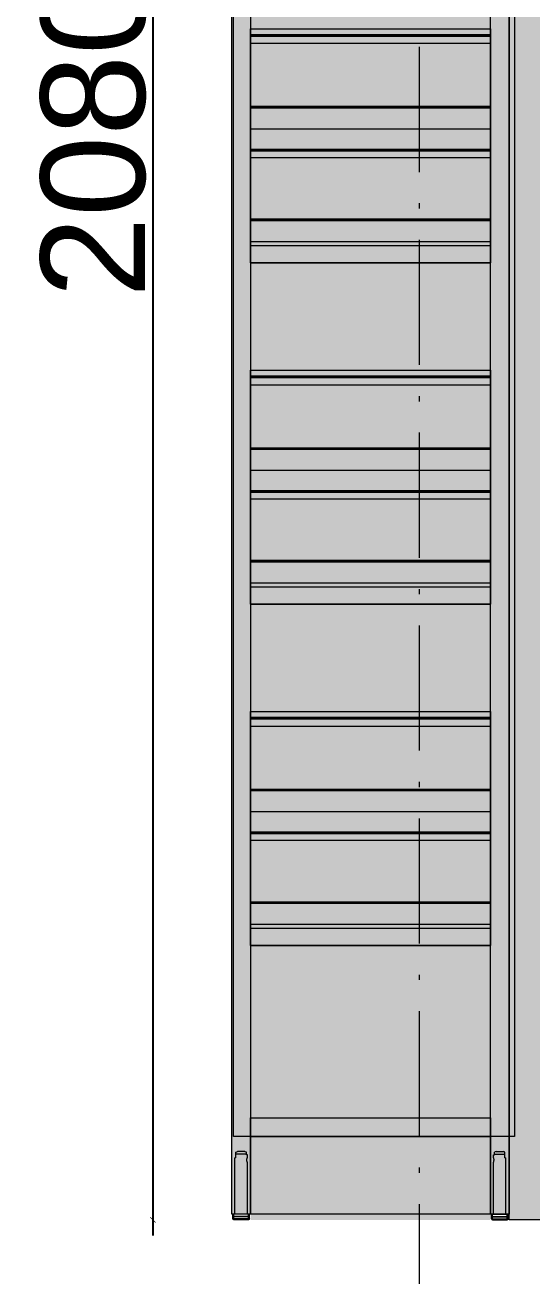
# Model space of a CAD drawing. Header units: millimetres. Extents: x 5622 to 8918, y 2044 to 6634.
# Drawn here: x 6495 to 6981, y 3605 to 4805 of the extents above; entities that cross this region are included whole.
import ezdxf

# ---------------------------------------------------------------- set-up
doc = ezdxf.new("R2010")
doc.units = ezdxf.units.MM
doc.linetypes.add('DASHDOT', pattern=[18.5, 12, -3, 0.5, -3])
doc.layers.add('.', color=8, linetype='Continuous')
doc.layers.add('DS_ST_quote 1_50', color=7, linetype='Continuous')
for name, color, linetype, lineweight in [('F_FERRAMENTA', 253, 'Continuous', 5), ('F_MULTI laminato CERA', 124, 'Continuous', 5), ('F_MULTI laminato OPACO', 1, 'Continuous', 5), ('F_MULTI laminato OPACO_retino', 1, 'Continuous', 5), ('F_Sezioni', 5, 'Continuous', 9), ('F_STRIP-LED', 2, 'Continuous', 5)]:
    doc.layers.add(name, color=color, linetype=linetype, lineweight=lineweight)
doc.styles.add('ARIAL', font='arial.ttf')
doc.dimstyles.new('ISO-100', dxfattribs={"dimtxt": 100, "dimasz": 5, "dimexe": 0.25, "dimexo": 6, "dimgap": 6, "dimtad": 1, "dimtxsty": 'ARIAL', "dimblk": 'ARCHTICK', "dimcen": 2.5, "dimdle": 15, "dimse1": 1, "dimse2": 1, "dimclrd": 256, "dimclre": 256, "dimclrt": 256, "dimadec": 0, "dimazin": 0, "dimtfac": 1, "dimtmove": 0, "dimatfit": 3, "dimldrblk": 'ARCHTICK', "dimfxl": 1, "dimlwd": -1, "dimlwe": -1, "dimarcsym": 0})

# ---------------------------------------------------------------- blocks, each defined once
blk = doc.blocks.new('PIEDINO_infilare_H.52_prospetto_laterale')
at = {"layer": 'F_FERRAMENTA'}
for p, q in [((-45491.3, 10922.2), (-45490.3, 10922.2)), ((-45491.3, 10919.7), (-45491.3, 10922.2)), ((-45490.3, 10922.2), (-45490.3, 10924.7)), ((-45490.3, 10922.7), (-45480.3, 10922.7)), ((-45488.8, 10925.2), (-45481.8, 10925.2)), ((-45480.3, 10919.2), (-45480.3, 10924.7)), ((-45491.3, 10919.7), (-45491.3, 10919.7)), ((-45491.3, 10919.7), (-45491.3, 10919.7)), ((-45491.3, 10919.7), (-45491.3, 10919.7)), ((-45491.3, 10919.7), (-45491.3, 10919.7)), ((-45491.3, 10919.7), (-45491.3, 10919.7)), ((-45491.3, 10919.7), (-45491.3, 10919.7)), ((-45491.3, 10919.7), (-45491.3, 10919.7)), ((-45491.3, 10919.7), (-45491.3, 10919.7)), ((-45491.3, 10919.7), (-45491.3, 10919.7)), ((-45491.3, 10919.7), (-45491.3, 10919.7)), ((-45491.3, 10919.7), (-45491.3, 10919.7)), ((-45491.3, 10919.7), (-45491.3, 10919.7)), ((-45491.3, 10919.7), (-45491.3, 10919.7)), ((-45491.3, 10919.7), (-45491.3, 10919.7)), ((-45491.3, 10919.7), (-45491.3, 10919.7)), ((-45491.3, 10919.7), (-45491.3, 10919.7)), ((-45491.3, 10919.7), (-45491.3, 10919.7)), ((-45491.3, 10919.7), (-45491.3, 10919.7)), ((-45491.3, 10919.7), (-45491.3, 10919.7)), ((-45491.3, 10919.7), (-45491.3, 10919.7)), ((-45491.3, 10919.7), (-45491.3, 10919.7)), ((-45491.3, 10919.7), (-45491.3, 10919.7)), ((-45491.3, 10919.7), (-45491.3, 10919.7)), ((-45491.3, 10919.7), (-45491.3, 10919.7)), ((-45491.3, 10919.7), (-45491.3, 10919.7)), ((-45491.3, 10919.7), (-45491.3, 10919.7)), ((-45491.3, 10919.7), (-45491.3, 10919.7)), ((-45491.3, 10919.7), (-45491.3, 10919.7)), ((-45491.3, 10919.7), (-45491.3, 10919.7)), ((-45491.3, 10919.7), (-45491.3, 10919.7)), ((-45491.3, 10919.7), (-45491.3, 10919.7)), ((-45491.3, 10919.7), (-45491.3, 10919.7)), ((-45491.3, 10919.7), (-45491.3, 10919.7)), ((-45491.3, 10919.7), (-45491.3, 10919.7)), ((-45491.3, 10919.7), (-45491.3, 10919.7)), ((-45491.3, 10919.7), (-45491.3, 10919.7)), ((-45491.3, 10919.7), (-45491.3, 10919.7)), ((-45491.3, 10919.7), (-45491.3, 10919.7)), ((-45491.3, 10919.7), (-45491.3, 10919.7)), ((-45491.3, 10919.7), (-45491.3, 10919.7)), ((-45491.3, 10919.7), (-45491.3, 10919.7)), ((-45491.3, 10919.7), (-45491.3, 10919.7)), ((-45491.3, 10919.7), (-45491.3, 10919.7)), ((-45491.3, 10919.7), (-45491.3, 10919.7)), ((-45491.3, 10914.7), (-45491.3, 10914.7)), ((-45491.3, 10914.7), (-45491.3, 10914.7)), ((-45491.3, 10914.7), (-45491.3, 10914.7)), ((-45491.3, 10914.7), (-45491.3, 10914.7)), ((-45491.3, 10914.7), (-45491.3, 10914.7)), ((-45491.3, 10914.7), (-45491.3, 10914.7)), ((-45491.3, 10914.7), (-45491.3, 10914.7)), ((-45491.3, 10914.7), (-45491.3, 10914.7)), ((-45491.3, 10914.7), (-45491.3, 10914.7)), ((-45491.3, 10914.7), (-45491.3, 10914.7)), ((-45491.3, 10914.7), (-45491.3, 10914.7)), ((-45491.3, 10914.7), (-45491.3, 10914.7)), ((-45491.3, 10914.7), (-45491.3, 10914.7)), ((-45491.3, 10914.7), (-45491.3, 10914.7)), ((-45491.3, 10914.7), (-45491.3, 10914.7)), ((-45491.3, 10914.7), (-45491.3, 10914.7)), ((-45491.3, 10914.7), (-45491.3, 10914.7)), ((-45491.3, 10914.7), (-45491.3, 10914.7)), ((-45491.3, 10914.7), (-45491.3, 10914.7)), ((-45491.3, 10914.7), (-45491.3, 10914.7)), ((-45491.3, 10914.7), (-45491.3, 10914.7)), ((-45491.3, 10865.2), (-45491.3, 10914.7)), ((-45491.2, 10919.6), (-45491.2, 10919.7)), ((-45491.2, 10919.6), (-45491.2, 10919.7)), ((-45491.2, 10919.7), (-45491.2, 10919.7)), ((-45491.2, 10919.7), (-45491.2, 10919.7)), ((-45491.2, 10919.7), (-45491.2, 10919.7)), ((-45491.2, 10919.7), (-45491.2, 10919.7)), ((-45491.2, 10919.7), (-45491.2, 10919.7)), ((-45491.2, 10919.7), (-45491.2, 10919.7)), ((-45491.2, 10919.7), (-45491.2, 10919.7)), ((-45491.2, 10919.7), (-45491.2, 10919.7)), ((-45491.2, 10919.7), (-45491.2, 10919.7)), ((-45491.2, 10919.7), (-45491.2, 10919.7)), ((-45491.2, 10919.7), (-45491.2, 10919.7)), ((-45491.2, 10919.7), (-45491.2, 10919.7)), ((-45491.2, 10919.7), (-45491.2, 10919.7)), ((-45491.2, 10919.7), (-45491.2, 10919.7)), ((-45491.2, 10919.7), (-45491.2, 10919.7)), ((-45491.2, 10919.7), (-45491.2, 10919.7)), ((-45491.2, 10919.7), (-45491.2, 10919.7)), ((-45491.2, 10919.7), (-45491.2, 10919.7)), ((-45491.2, 10919.7), (-45491.2, 10919.7)), ((-45491.2, 10919.7), (-45491.2, 10919.7)), ((-45491.2, 10919.7), (-45491.2, 10919.7)), ((-45491.2, 10919.7), (-45491.2, 10919.7)), ((-45491.2, 10919.7), (-45491.2, 10919.7)), ((-45491.2, 10919.7), (-45491.2, 10919.7)), ((-45491.2, 10919.7), (-45491.2, 10919.7)), ((-45491.2, 10919.7), (-45491.2, 10919.7)), ((-45491.2, 10919.7), (-45491.3, 10919.7)), ((-45491.2, 10919.7), (-45491.2, 10919.7)), ((-45491.2, 10919.7), (-45491.2, 10919.7)), ((-45491.2, 10919.7), (-45491.2, 10919.7)), ((-45491.2, 10919.7), (-45491.3, 10919.7)), ((-45491.3, 10919.7), (-45491.3, 10919.7)), ((-45491.2, 10919.5), (-45491.2, 10919.6)), ((-45491.2, 10919.6), (-45491.2, 10919.6)), ((-45491.2, 10919.5), (-45491.2, 10919.6)), ((-45491.2, 10919.6), (-45491.2, 10919.6)), ((-45491.2, 10919.6), (-45491.2, 10919.6)), ((-45491.2, 10919.6), (-45491.2, 10919.6)), ((-45491.2, 10919.6), (-45491.2, 10919.6)), ((-45491.2, 10919.6), (-45491.2, 10919.6)), ((-45491.2, 10919.6), (-45491.2, 10919.6)), ((-45491.2, 10919.6), (-45491.2, 10919.6)), ((-45491.2, 10919.6), (-45491.2, 10919.6)), ((-45491.2, 10919.6), (-45491.2, 10919.6)), ((-45491.2, 10919.6), (-45491.2, 10919.6)), ((-45491.2, 10919.6), (-45491.2, 10919.6)), ((-45491.2, 10919.6), (-45491.2, 10919.6)), ((-45491.2, 10919.6), (-45491.2, 10919.6)), ((-45491.2, 10919.6), (-45491.2, 10919.6)), ((-45491.2, 10919.6), (-45491.2, 10919.6)), ((-45491.2, 10919.6), (-45491.2, 10919.6)), ((-45491.2, 10919.6), (-45491.2, 10919.6)), ((-45491.2, 10919.6), (-45491.2, 10919.6)), ((-45491.2, 10919.6), (-45491.2, 10919.6)), ((-45491.2, 10919.6), (-45491.2, 10919.6)), ((-45491.2, 10919.6), (-45491.2, 10919.6)), ((-45491.2, 10919.6), (-45491.2, 10919.6)), ((-45491.2, 10919.6), (-45491.2, 10919.6)), ((-45491.2, 10919.6), (-45491.2, 10919.6)), ((-45491.2, 10919.6), (-45491.2, 10919.6)), ((-45491.2, 10919.6), (-45491.2, 10919.6)), ((-45491.2, 10919.6), (-45491.2, 10919.6)), ((-45491.2, 10919.6), (-45491.2, 10919.6)), ((-45491.2, 10919.6), (-45491.2, 10919.6)), ((-45491.2, 10919.6), (-45491.2, 10919.6)), ((-45491.2, 10919.6), (-45491.2, 10919.6)), ((-45491.2, 10919.6), (-45491.2, 10919.6)), ((-45491.2, 10919.6), (-45491.2, 10919.6)), ((-45491.2, 10919.6), (-45491.2, 10919.6)), ((-45491.2, 10919.6), (-45491.2, 10919.6)), ((-45491.2, 10919.6), (-45491.2, 10919.6)), ((-45491.2, 10919.6), (-45491.2, 10919.6)), ((-45491.2, 10919.6), (-45491.2, 10919.6)), ((-45491.2, 10919.6), (-45491.2, 10919.6)), ((-45491.2, 10919.6), (-45491.2, 10919.6)), ((-45491.2, 10919.4), (-45491.2, 10919.5)), ((-45491.2, 10919.4), (-45491.2, 10919.5)), ((-45491.2, 10919.5), (-45491.2, 10919.5)), ((-45491.2, 10919.5), (-45491.2, 10919.5)), ((-45491.2, 10919.5), (-45491.2, 10919.5)), ((-45491.2, 10919.5), (-45491.2, 10919.5)), ((-45491.2, 10919.5), (-45491.2, 10919.5)), ((-45491.2, 10919.5), (-45491.2, 10919.5)), ((-45491.2, 10919.5), (-45491.2, 10919.5)), ((-45491.2, 10919.5), (-45491.2, 10919.5)), ((-45491.2, 10919.5), (-45491.2, 10919.5)), ((-45491.2, 10919.5), (-45491.2, 10919.5)), ((-45491.2, 10919.5), (-45491.2, 10919.5)), ((-45491.2, 10919.5), (-45491.2, 10919.5)), ((-45491.2, 10919.5), (-45491.2, 10919.5)), ((-45491.2, 10919.5), (-45491.2, 10919.5)), ((-45491.2, 10919.5), (-45491.2, 10919.5)), ((-45491.2, 10919.5), (-45491.2, 10919.5)), ((-45491.2, 10919.5), (-45491.2, 10919.5)), ((-45491.2, 10919.5), (-45491.2, 10919.5)), ((-45491.2, 10919.5), (-45491.2, 10919.5)), ((-45491.2, 10919.5), (-45491.2, 10919.5)), ((-45491.2, 10919.5), (-45491.2, 10919.5)), ((-45491.2, 10919.5), (-45491.2, 10919.5)), ((-45491.2, 10919.5), (-45491.2, 10919.5)), ((-45491.2, 10919.5), (-45491.2, 10919.5)), ((-45491.2, 10919.5), (-45491.2, 10919.5)), ((-45491.2, 10919.5), (-45491.2, 10919.5)), ((-45491.2, 10919.5), (-45491.2, 10919.5)), ((-45491.2, 10919.5), (-45491.2, 10919.5)), ((-45491.2, 10919.5), (-45491.2, 10919.5)), ((-45491.1, 10919.4), (-45491.2, 10919.4)), ((-45491.1, 10919.4), (-45491.2, 10919.4)), ((-45491.2, 10914.9), (-45491.2, 10915)), ((-45491.2, 10915), (-45491.2, 10915)), ((-45491.2, 10915), (-45491.2, 10915)), ((-45491.2, 10915), (-45491.2, 10915)), ((-45491.2, 10915), (-45491.2, 10915)), ((-45491.2, 10915), (-45491.2, 10915)), ((-45491.2, 10915), (-45491.1, 10915)), ((-45491.2, 10914.8), (-45491.2, 10914.9)), ((-45491.2, 10914.9), (-45491.2, 10914.9)), ((-45491.2, 10914.9), (-45491.2, 10914.9)), ((-45491.2, 10914.9), (-45491.2, 10914.9)), ((-45491.2, 10914.9), (-45491.2, 10914.9)), ((-45491.2, 10914.9), (-45491.2, 10914.9)), ((-45491.2, 10914.9), (-45491.2, 10914.9)), ((-45491.2, 10914.9), (-45491.2, 10914.9)), ((-45491.2, 10914.9), (-45491.2, 10914.9)), ((-45491.2, 10914.9), (-45491.2, 10914.9)), ((-45491.2, 10914.9), (-45491.2, 10914.9)), ((-45491.2, 10914.9), (-45491.2, 10914.9)), ((-45491.2, 10914.9), (-45491.2, 10914.9)), ((-45491.2, 10914.9), (-45491.2, 10914.9)), ((-45491.2, 10914.9), (-45491.2, 10914.9)), ((-45491.2, 10914.9), (-45491.2, 10914.9)), ((-45491.2, 10914.9), (-45491.2, 10914.9)), ((-45491.2, 10914.9), (-45491.2, 10914.9)), ((-45491.2, 10914.7), (-45491.2, 10914.8)), ((-45491.2, 10914.8), (-45491.2, 10914.8)), ((-45491.2, 10914.8), (-45491.2, 10914.8)), ((-45491.2, 10914.8), (-45491.2, 10914.8)), ((-45491.2, 10914.8), (-45491.2, 10914.8)), ((-45491.2, 10914.8), (-45491.2, 10914.8)), ((-45491.2, 10914.8), (-45491.2, 10914.8)), ((-45491.2, 10914.8), (-45491.2, 10914.8)), ((-45491.2, 10914.8), (-45491.2, 10914.8)), ((-45491.2, 10914.8), (-45491.2, 10914.8)), ((-45491.2, 10914.8), (-45491.2, 10914.8)), ((-45491.2, 10914.8), (-45491.2, 10914.8)), ((-45491.2, 10914.8), (-45491.2, 10914.8)), ((-45491.2, 10914.8), (-45491.2, 10914.8)), ((-45491.2, 10914.8), (-45491.2, 10914.8)), ((-45491.2, 10914.8), (-45491.2, 10914.8)), ((-45491.2, 10914.8), (-45491.2, 10914.8)), ((-45491.2, 10914.8), (-45491.2, 10914.8)), ((-45491.2, 10914.8), (-45491.2, 10914.8)), ((-45491.2, 10914.8), (-45491.2, 10914.8)), ((-45491.2, 10914.8), (-45491.2, 10914.8)), ((-45491.2, 10914.8), (-45491.2, 10914.8)), ((-45491.2, 10914.8), (-45491.2, 10914.8)), ((-45491.2, 10914.8), (-45491.2, 10914.8)), ((-45491.2, 10914.8), (-45491.2, 10914.8)), ((-45491.2, 10914.8), (-45491.2, 10914.8)), ((-45491.2, 10914.8), (-45491.2, 10914.8)), ((-45491.3, 10914.7), (-45491.3, 10914.7)), ((-45491.2, 10914.7), (-45491.2, 10914.7)), ((-45491.2, 10914.7), (-45491.2, 10914.7)), ((-45491.3, 10914.7), (-45491.2, 10914.7)), ((-45491.1, 10919.3), (-45491.1, 10919.4)), ((-45491.1, 10919.3), (-45491.1, 10919.4)), ((-45491.1, 10919.4), (-45491.1, 10919.4)), ((-45491.1, 10919.4), (-45491.1, 10919.4)), ((-45491.1, 10919.4), (-45491.1, 10919.4)), ((-45491.1, 10919.4), (-45491.1, 10919.4)), ((-45491.1, 10919.4), (-45491.1, 10919.4)), ((-45491.1, 10919.4), (-45491.1, 10919.4)), ((-45491.1, 10919.4), (-45491.1, 10919.4)), ((-45491.1, 10919.4), (-45491.1, 10919.4)), ((-45491.1, 10919.4), (-45491.1, 10919.4)), ((-45491.1, 10919.4), (-45491.1, 10919.4)), ((-45491.1, 10919.4), (-45491.1, 10919.4)), ((-45491.1, 10919.4), (-45491.1, 10919.4)), ((-45491.1, 10919.4), (-45491.1, 10919.4)), ((-45491.1, 10919.4), (-45491.1, 10919.4)), ((-45491.1, 10919.4), (-45491.1, 10919.4)), ((-45491.1, 10919.4), (-45491.1, 10919.4)), ((-45491.1, 10919.4), (-45491.1, 10919.4)), ((-45491.1, 10919.4), (-45491.1, 10919.4)), ((-45491.1, 10919.4), (-45491.1, 10919.4)), ((-45491.1, 10919.4), (-45491.1, 10919.4)), ((-45491.1, 10919.4), (-45491.1, 10919.4)), ((-45491.1, 10919.4), (-45491.1, 10919.4)), ((-45491.1, 10919.4), (-45491.1, 10919.4)), ((-45491.1, 10919.2), (-45491.1, 10919.3)), ((-45491.1, 10919.2), (-45491.1, 10919.3)), ((-45491.1, 10919.3), (-45491.1, 10919.3)), ((-45491.1, 10919.3), (-45491.1, 10919.3)), ((-45491.1, 10919.3), (-45491.1, 10919.3)), ((-45491.1, 10919.3), (-45491.1, 10919.3)), ((-45491.1, 10919.3), (-45491.1, 10919.3)), ((-45491.1, 10919.3), (-45491.1, 10919.3)), ((-45491.1, 10919.3), (-45491.1, 10919.3)), ((-45491.1, 10919.3), (-45491.1, 10919.3)), ((-45491.1, 10919.3), (-45491.1, 10919.3)), ((-45491.1, 10919.3), (-45491.1, 10919.3)), ((-45491.1, 10919.3), (-45491.1, 10919.3)), ((-45491.1, 10919.3), (-45491.1, 10919.3)), ((-45491.1, 10919.3), (-45491.1, 10919.3)), ((-45491.1, 10919.3), (-45491.1, 10919.3)), ((-45491.1, 10919.3), (-45491.1, 10919.3)), ((-45491.1, 10919.3), (-45491.1, 10919.3)), ((-45491.1, 10919.3), (-45491.1, 10919.3)), ((-45491.1, 10919.3), (-45491.1, 10919.3)), ((-45491.1, 10919.3), (-45491.1, 10919.3)), ((-45491.1, 10919.3), (-45491.1, 10919.3)), ((-45491.1, 10919.3), (-45491.1, 10919.3)), ((-45491.1, 10919.3), (-45491.1, 10919.3)), ((-45491, 10919.2), (-45491.1, 10919.2)), ((-45491.1, 10919.2), (-45491.1, 10919.2)), ((-45491.1, 10919.2), (-45491.1, 10919.2)), ((-45491.1, 10919.2), (-45491.1, 10919.2)), ((-45491.1, 10919.2), (-45491.1, 10919.2)), ((-45491.1, 10919.2), (-45491.1, 10919.2)), ((-45491.1, 10919.2), (-45491.1, 10919.2)), ((-45491.1, 10919.2), (-45491.1, 10919.2)), ((-45491.1, 10919.2), (-45491.1, 10919.2)), ((-45491.1, 10919.2), (-45491.1, 10919.2)), ((-45491.1, 10919.2), (-45491.1, 10919.2)), ((-45491.1, 10919.2), (-45491.1, 10919.2)), ((-45491.1, 10919.2), (-45491.1, 10919.2)), ((-45491.1, 10919.2), (-45491.1, 10919.2)), ((-45491.1, 10919.2), (-45491.1, 10919.2)), ((-45491.1, 10919.2), (-45491.1, 10919.2)), ((-45491.1, 10919.2), (-45491.1, 10919.2)), ((-45491.1, 10919.2), (-45491.1, 10919.2)), ((-45491.1, 10915.2), (-45491.1, 10915.3)), ((-45491.1, 10915.3), (-45491.1, 10915.3)), ((-45491.1, 10915.3), (-45491.1, 10915.3)), ((-45491.1, 10915.1), (-45491.1, 10915.2)), ((-45491.1, 10915.2), (-45491.1, 10915.2)), ((-45491.1, 10915.2), (-45491.1, 10915.2)), ((-45491.1, 10915.2), (-45491.1, 10915.2)), ((-45491.1, 10915.2), (-45491.1, 10915.2)), ((-45491.1, 10915.2), (-45491.1, 10915.2)), ((-45491.1, 10915.2), (-45491.1, 10915.2)), ((-45491.1, 10915.2), (-45491.1, 10915.2)), ((-45491.1, 10915.2), (-45491.1, 10915.2)), ((-45491.1, 10915.2), (-45491.1, 10915.2)), ((-45491.1, 10915.2), (-45491.1, 10915.2)), ((-45491.1, 10915), (-45491.1, 10915.1)), ((-45491.1, 10915.1), (-45491.1, 10915.1)), ((-45491.1, 10915.1), (-45491.1, 10915.1)), ((-45491.1, 10915.1), (-45491.1, 10915.1)), ((-45491.1, 10915.1), (-45491.1, 10915.1)), ((-45491.1, 10915.1), (-45491.1, 10915.1)), ((-45491.1, 10915.1), (-45491.1, 10915.1)), ((-45491.1, 10915.1), (-45491.1, 10915.1)), ((-45491.1, 10915.1), (-45491.1, 10915.1)), ((-45491.1, 10915.1), (-45491.1, 10915.1)), ((-45491.1, 10915.1), (-45491.1, 10915.1)), ((-45491.1, 10915.1), (-45491.1, 10915.1)), ((-45491.1, 10915), (-45491.1, 10915)), ((-45491.1, 10915), (-45491.1, 10915)), ((-45491.1, 10915), (-45491.1, 10915)), ((-45491.1, 10915), (-45491.1, 10915)), ((-45491.1, 10915), (-45491.1, 10915)), ((-45491.1, 10915), (-45491.1, 10915)), ((-45491.1, 10915), (-45491.1, 10915)), ((-45491, 10919.1), (-45491, 10919.2)), ((-45491, 10919.1), (-45491, 10919.2)), ((-45491, 10919.2), (-45491.1, 10919.2)), ((-45491, 10919), (-45491, 10919.1)), ((-45491, 10919), (-45491, 10919.1)), ((-45491, 10919.1), (-45491, 10919.1)), ((-45491, 10919.1), (-45491, 10919.1)), ((-45491, 10919.1), (-45491, 10919.1)), ((-45491, 10919.1), (-45491, 10919.1)), ((-45491, 10919.1), (-45491, 10919.1)), ((-45491, 10919.1), (-45491, 10919.1)), ((-45491, 10919.1), (-45491, 10919.1)), ((-45491, 10919.1), (-45491, 10919.1)), ((-45491, 10919.1), (-45491, 10919.1)), ((-45491, 10919.1), (-45491, 10919.1)), ((-45491, 10919.1), (-45491, 10919.1)), ((-45491, 10919.1), (-45491, 10919.1)), ((-45491, 10919.1), (-45491, 10919.1)), ((-45491, 10919.1), (-45491, 10919.1)), ((-45491, 10919.1), (-45491, 10919.1)), ((-45491, 10919.1), (-45491, 10919.1)), ((-45491, 10919.1), (-45491, 10919.1)), ((-45491, 10919.1), (-45491, 10919.1)), ((-45491, 10919.1), (-45491, 10919.1)), ((-45491, 10918.9), (-45491, 10919)), ((-45491, 10918.9), (-45491, 10919)), ((-45491, 10919), (-45491, 10919)), ((-45491, 10919), (-45491, 10919)), ((-45491, 10919), (-45491, 10919)), ((-45491, 10919), (-45491, 10919)), ((-45491, 10919), (-45491, 10919)), ((-45491, 10919), (-45491, 10919)), ((-45491, 10919), (-45491, 10919)), ((-45491, 10919), (-45491, 10919)), ((-45491, 10919), (-45491, 10919)), ((-45491, 10919), (-45491, 10919)), ((-45491, 10919), (-45491, 10919)), ((-45491, 10919), (-45491, 10919)), ((-45491, 10919), (-45491, 10919)), ((-45491, 10919), (-45491, 10919)), ((-45491, 10919), (-45491, 10919)), ((-45491, 10919), (-45491, 10919)), ((-45491, 10919), (-45491, 10919)), ((-45490.9, 10918.8), (-45491, 10918.9)), ((-45490.9, 10918.8), (-45491, 10918.9)), ((-45491, 10918.9), (-45491, 10918.9)), ((-45491, 10918.9), (-45491, 10918.9)), ((-45491, 10918.9), (-45491, 10918.9)), ((-45491, 10918.9), (-45491, 10918.9)), ((-45491, 10918.9), (-45491, 10918.9)), ((-45491, 10918.9), (-45491, 10918.9)), ((-45491, 10918.9), (-45491, 10918.9)), ((-45491, 10918.9), (-45491, 10918.9)), ((-45491, 10918.9), (-45491, 10918.9)), ((-45491, 10918.9), (-45491, 10918.9)), ((-45491, 10918.9), (-45491, 10918.9)), ((-45491, 10918.9), (-45491, 10918.9)), ((-45491, 10918.9), (-45491, 10918.9)), ((-45491, 10918.9), (-45491, 10918.9)), ((-45491, 10918.9), (-45491, 10918.9)), ((-45491, 10918.9), (-45491, 10918.9)), ((-45491, 10918.9), (-45491, 10918.9)), ((-45491, 10915.5), (-45491, 10915.6)), ((-45491, 10915.6), (-45491, 10915.6)), ((-45491, 10915.6), (-45491, 10915.6)), ((-45491, 10915.6), (-45491, 10915.6)), ((-45491, 10915.6), (-45490.9, 10915.6)), ((-45491, 10915.4), (-45491, 10915.5)), ((-45491, 10915.5), (-45491, 10915.5)), ((-45491, 10915.5), (-45491, 10915.5)), ((-45491, 10915.5), (-45491, 10915.5)), ((-45491, 10915.5), (-45491, 10915.5)), ((-45491, 10915.5), (-45491, 10915.5)), ((-45491, 10915.5), (-45491, 10915.5)), ((-45491, 10915.5), (-45491, 10915.5)), ((-45491, 10915.5), (-45491, 10915.5)), ((-45491, 10915.3), (-45491, 10915.4)), ((-45491, 10915.4), (-45491, 10915.4)), ((-45491, 10915.4), (-45491, 10915.4)), ((-45491, 10915.4), (-45491, 10915.4)), ((-45491, 10915.4), (-45491, 10915.4)), ((-45491, 10915.4), (-45491, 10915.4)), ((-45491, 10915.4), (-45491, 10915.4)), ((-45491, 10915.4), (-45491, 10915.4)), ((-45491, 10915.4), (-45491, 10915.4)), ((-45491, 10915.4), (-45491, 10915.4)), ((-45491.1, 10915.3), (-45491, 10915.3)), ((-45491, 10915.3), (-45491, 10915.3)), ((-45491, 10915.3), (-45491, 10915.3)), ((-45491, 10915.3), (-45491, 10915.3)), ((-45491, 10915.3), (-45491, 10915.3)), ((-45491, 10915.3), (-45491, 10915.3)), ((-45491, 10915.3), (-45491, 10915.3)), ((-45491, 10915.3), (-45491, 10915.3)), ((-45490.9, 10918.7), (-45490.9, 10918.8)), ((-45490.9, 10918.7), (-45490.9, 10918.8)), ((-45490.9, 10918.8), (-45490.9, 10918.8)), ((-45490.9, 10918.8), (-45490.9, 10918.8)), ((-45490.9, 10918.8), (-45490.9, 10918.8)), ((-45490.9, 10918.8), (-45490.9, 10918.8)), ((-45490.9, 10918.8), (-45490.9, 10918.8)), ((-45490.9, 10918.8), (-45490.9, 10918.8)), ((-45490.9, 10918.8), (-45490.9, 10918.8)), ((-45490.9, 10918.8), (-45490.9, 10918.8)), ((-45490.9, 10918.8), (-45490.9, 10918.8)), ((-45490.9, 10918.8), (-45490.9, 10918.8)), ((-45490.9, 10918.8), (-45490.9, 10918.8)), ((-45490.9, 10918.8), (-45490.9, 10918.8)), ((-45490.9, 10918.8), (-45490.9, 10918.8)), ((-45490.9, 10918.8), (-45490.9, 10918.8)), ((-45490.9, 10918.8), (-45490.9, 10918.8)), ((-45490.9, 10918.6), (-45490.9, 10918.7)), ((-45490.9, 10918.6), (-45490.9, 10918.7)), ((-45490.9, 10918.7), (-45490.9, 10918.7)), ((-45490.9, 10918.7), (-45490.9, 10918.7)), ((-45490.9, 10918.7), (-45490.9, 10918.7)), ((-45490.9, 10918.7), (-45490.9, 10918.7)), ((-45490.9, 10918.7), (-45490.9, 10918.7)), ((-45490.9, 10918.7), (-45490.9, 10918.7)), ((-45490.9, 10918.7), (-45490.9, 10918.7)), ((-45490.9, 10918.7), (-45490.9, 10918.7)), ((-45490.9, 10918.7), (-45490.9, 10918.7)), ((-45490.9, 10918.7), (-45490.9, 10918.7)), ((-45490.9, 10918.7), (-45490.9, 10918.7)), ((-45490.9, 10918.7), (-45490.9, 10918.7)), ((-45490.9, 10918.7), (-45490.9, 10918.7)), ((-45490.9, 10918.7), (-45490.9, 10918.7)), ((-45490.9, 10918.5), (-45490.9, 10918.6)), ((-45490.9, 10918.5), (-45490.9, 10918.6)), ((-45490.9, 10918.6), (-45490.9, 10918.6)), ((-45490.9, 10918.6), (-45490.9, 10918.6)), ((-45490.9, 10918.6), (-45490.9, 10918.6)), ((-45490.9, 10918.6), (-45490.9, 10918.6)), ((-45490.9, 10918.6), (-45490.9, 10918.6)), ((-45490.9, 10918.6), (-45490.9, 10918.6)), ((-45490.9, 10918.6), (-45490.9, 10918.6)), ((-45490.9, 10918.6), (-45490.9, 10918.6)), ((-45490.9, 10918.6), (-45490.9, 10918.6)), ((-45490.9, 10918.6), (-45490.9, 10918.6)), ((-45490.9, 10918.6), (-45490.9, 10918.6)), ((-45490.9, 10918.6), (-45490.9, 10918.6)), ((-45490.9, 10918.6), (-45490.9, 10918.6)), ((-45490.9, 10918.6), (-45490.9, 10918.6)), ((-45490.8, 10918.4), (-45490.9, 10918.5)), ((-45490.8, 10918.4), (-45490.9, 10918.5)), ((-45490.9, 10918.5), (-45490.9, 10918.5)), ((-45490.9, 10918.5), (-45490.9, 10918.5)), ((-45490.9, 10918.5), (-45490.9, 10918.5)), ((-45490.9, 10918.5), (-45490.9, 10918.5)), ((-45490.9, 10918.5), (-45490.9, 10918.5)), ((-45490.9, 10918.5), (-45490.9, 10918.5)), ((-45490.9, 10918.5), (-45490.9, 10918.5)), ((-45490.9, 10918.5), (-45490.9, 10918.5)), ((-45490.9, 10918.5), (-45490.9, 10918.5)), ((-45490.9, 10918.5), (-45490.9, 10918.5)), ((-45490.9, 10918.5), (-45490.9, 10918.5)), ((-45490.9, 10918.5), (-45490.9, 10918.5)), ((-45490.9, 10918.5), (-45490.9, 10918.5)), ((-45490.9, 10915.9), (-45490.9, 10916)), ((-45490.9, 10916), (-45490.9, 10916)), ((-45490.9, 10916), (-45490.9, 10916)), ((-45490.9, 10916), (-45490.8, 10916)), ((-45490.9, 10915.8), (-45490.9, 10915.9)), ((-45490.9, 10915.9), (-45490.9, 10915.9)), ((-45490.9, 10915.9), (-45490.9, 10915.9)), ((-45490.9, 10915.9), (-45490.9, 10915.9)), ((-45490.9, 10915.9), (-45490.9, 10915.9)), ((-45490.9, 10915.9), (-45490.9, 10915.9)), ((-45490.9, 10915.9), (-45490.9, 10915.9)), ((-45490.9, 10915.9), (-45490.9, 10915.9)), ((-45490.9, 10915.7), (-45490.9, 10915.8)), ((-45490.9, 10915.8), (-45490.9, 10915.8)), ((-45490.9, 10915.8), (-45490.9, 10915.8)), ((-45490.9, 10915.8), (-45490.9, 10915.8)), ((-45490.9, 10915.8), (-45490.9, 10915.8)), ((-45490.9, 10915.8), (-45490.9, 10915.8)), ((-45490.9, 10915.8), (-45490.9, 10915.8)), ((-45490.9, 10915.8), (-45490.9, 10915.8)), ((-45490.9, 10915.6), (-45490.9, 10915.7)), ((-45490.9, 10915.7), (-45490.9, 10915.7)), ((-45490.9, 10915.7), (-45490.9, 10915.7)), ((-45490.9, 10915.7), (-45490.9, 10915.7)), ((-45490.9, 10915.7), (-45490.9, 10915.7)), ((-45490.9, 10915.7), (-45490.9, 10915.7)), ((-45490.9, 10915.7), (-45490.9, 10915.7)), ((-45490.9, 10915.7), (-45490.9, 10915.7)), ((-45490.9, 10915.6), (-45490.9, 10915.6)), ((-45490.9, 10915.6), (-45490.9, 10915.6)), ((-45490.9, 10915.6), (-45490.9, 10915.6)), ((-45490.9, 10915.6), (-45490.9, 10915.6)), ((-45490.8, 10918.3), (-45490.8, 10918.4)), ((-45490.8, 10918.3), (-45490.8, 10918.4)), ((-45490.8, 10918.4), (-45490.8, 10918.4)), ((-45490.8, 10918.4), (-45490.8, 10918.4)), ((-45490.8, 10918.4), (-45490.8, 10918.4)), ((-45490.8, 10918.4), (-45490.8, 10918.4)), ((-45490.8, 10918.4), (-45490.8, 10918.4)), ((-45490.8, 10918.4), (-45490.8, 10918.4)), ((-45490.8, 10918.4), (-45490.8, 10918.4)), ((-45490.8, 10918.4), (-45490.8, 10918.4)), ((-45490.8, 10918.4), (-45490.8, 10918.4)), ((-45490.8, 10918.4), (-45490.8, 10918.4)), ((-45490.8, 10918.4), (-45490.8, 10918.4)), ((-45490.8, 10918.4), (-45490.8, 10918.4)), ((-45490.8, 10918.2), (-45490.8, 10918.3)), ((-45490.8, 10918.2), (-45490.8, 10918.3)), ((-45490.8, 10918.3), (-45490.8, 10918.3)), ((-45490.8, 10918.3), (-45490.8, 10918.3)), ((-45490.8, 10918.3), (-45490.8, 10918.3)), ((-45490.8, 10918.3), (-45490.8, 10918.3)), ((-45490.8, 10918.3), (-45490.8, 10918.3)), ((-45490.8, 10918.3), (-45490.8, 10918.3)), ((-45490.8, 10918.3), (-45490.8, 10918.3)), ((-45490.8, 10918.3), (-45490.8, 10918.3)), ((-45490.8, 10918.3), (-45490.8, 10918.3)), ((-45490.8, 10918.3), (-45490.8, 10918.3)), ((-45490.8, 10918.3), (-45490.8, 10918.3)), ((-45490.8, 10918.3), (-45490.8, 10918.3)), ((-45490.8, 10918.3), (-45490.8, 10918.3)), ((-45490.8, 10918.1), (-45490.8, 10918.2)), ((-45490.8, 10918.1), (-45490.8, 10918.2)), ((-45490.8, 10918.2), (-45490.8, 10918.2)), ((-45490.8, 10918.2), (-45490.8, 10918.2)), ((-45490.8, 10918.2), (-45490.8, 10918.2)), ((-45490.8, 10918.2), (-45490.8, 10918.2)), ((-45490.8, 10918.2), (-45490.8, 10918.2)), ((-45490.8, 10918.2), (-45490.8, 10918.2)), ((-45490.8, 10918.2), (-45490.8, 10918.2)), ((-45490.8, 10918.2), (-45490.8, 10918.2)), ((-45490.8, 10918.2), (-45490.8, 10918.2)), ((-45490.8, 10918.2), (-45490.8, 10918.2)), ((-45490.8, 10918.2), (-45490.8, 10918.2)), ((-45490.8, 10918.2), (-45490.8, 10918.2)), ((-45490.8, 10918), (-45490.8, 10918.1)), ((-45490.8, 10918), (-45490.8, 10918.1)), ((-45490.8, 10918.1), (-45490.8, 10918.1)), ((-45490.8, 10918.1), (-45490.8, 10918.1)), ((-45490.8, 10918.1), (-45490.8, 10918.1)), ((-45490.8, 10918.1), (-45490.8, 10918.1)), ((-45490.8, 10918.1), (-45490.8, 10918.1)), ((-45490.8, 10918.1), (-45490.8, 10918.1)), ((-45490.8, 10918.1), (-45490.8, 10918.1)), ((-45490.8, 10918.1), (-45490.8, 10918.1)), ((-45490.8, 10918.1), (-45490.8, 10918.1)), ((-45490.8, 10918.1), (-45490.8, 10918.1)), ((-45490.8, 10918.1), (-45490.8, 10918.1)), ((-45490.8, 10917.9), (-45490.8, 10918)), ((-45490.8, 10917.9), (-45490.8, 10918)), ((-45490.8, 10918), (-45490.8, 10918)), ((-45490.8, 10918), (-45490.8, 10918)), ((-45490.8, 10918), (-45490.8, 10918)), ((-45490.8, 10918), (-45490.8, 10918)), ((-45490.8, 10918), (-45490.8, 10918)), ((-45490.8, 10918), (-45490.8, 10918)), ((-45490.8, 10918), (-45490.8, 10918)), ((-45490.8, 10918), (-45490.8, 10918)), ((-45490.8, 10918), (-45490.8, 10918)), ((-45490.8, 10918), (-45490.8, 10918)), ((-45490.8, 10918), (-45490.8, 10918)), ((-45490.8, 10918), (-45490.8, 10918)), ((-45490.7, 10917.9), (-45490.8, 10917.9)), ((-45490.7, 10917.9), (-45490.8, 10917.9)), ((-45490.8, 10917.9), (-45490.8, 10917.9)), ((-45490.8, 10917.9), (-45490.8, 10917.9)), ((-45490.8, 10917.9), (-45490.8, 10917.9)), ((-45490.8, 10917.9), (-45490.8, 10917.9)), ((-45490.8, 10917.9), (-45490.8, 10917.9)), ((-45490.8, 10917.9), (-45490.8, 10917.9)), ((-45490.8, 10917.9), (-45490.8, 10917.9)), ((-45490.8, 10917.9), (-45490.8, 10917.9)), ((-45490.8, 10917.9), (-45490.8, 10917.9)), ((-45490.8, 10917.9), (-45490.8, 10917.9)), ((-45490.8, 10916.5), (-45490.8, 10916.6)), ((-45490.8, 10916.6), (-45490.8, 10916.6)), ((-45490.8, 10916.6), (-45490.7, 10916.6)), ((-45490.8, 10916.4), (-45490.8, 10916.5)), ((-45490.8, 10916.5), (-45490.8, 10916.5)), ((-45490.8, 10916.5), (-45490.8, 10916.5)), ((-45490.8, 10916.5), (-45490.8, 10916.5)), ((-45490.8, 10916.5), (-45490.8, 10916.5)), ((-45490.8, 10916.5), (-45490.8, 10916.5)), ((-45490.8, 10916.5), (-45490.8, 10916.5)), ((-45490.8, 10916.3), (-45490.8, 10916.4)), ((-45490.8, 10916.4), (-45490.8, 10916.4)), ((-45490.8, 10916.4), (-45490.8, 10916.4)), ((-45490.8, 10916.4), (-45490.8, 10916.4)), ((-45490.8, 10916.4), (-45490.8, 10916.4)), ((-45490.8, 10916.4), (-45490.8, 10916.4)), ((-45490.8, 10916.2), (-45490.8, 10916.3)), ((-45490.8, 10916.3), (-45490.8, 10916.3)), ((-45490.8, 10916.3), (-45490.8, 10916.3)), ((-45490.8, 10916.3), (-45490.8, 10916.3)), ((-45490.8, 10916.3), (-45490.8, 10916.3)), ((-45490.8, 10916.3), (-45490.8, 10916.3)), ((-45490.8, 10916.3), (-45490.8, 10916.3)), ((-45490.8, 10916.1), (-45490.8, 10916.2)), ((-45490.8, 10916.2), (-45490.8, 10916.2)), ((-45490.8, 10916.2), (-45490.8, 10916.2)), ((-45490.8, 10916.2), (-45490.8, 10916.2)), ((-45490.8, 10916.2), (-45490.8, 10916.2)), ((-45490.8, 10916.2), (-45490.8, 10916.2)), ((-45490.8, 10916.2), (-45490.8, 10916.2)), ((-45490.8, 10916), (-45490.8, 10916.1)), ((-45490.8, 10916.1), (-45490.8, 10916.1)), ((-45490.8, 10916.1), (-45490.8, 10916.1)), ((-45490.8, 10916.1), (-45490.8, 10916.1)), ((-45490.8, 10916.1), (-45490.8, 10916.1)), ((-45490.8, 10916.1), (-45490.8, 10916.1)), ((-45490.8, 10916.1), (-45490.8, 10916.1)), ((-45490.8, 10916.1), (-45490.8, 10916.1)), ((-45490.8, 10916), (-45490.8, 10916)), ((-45490.8, 10916), (-45490.8, 10916)), ((-45490.8, 10916), (-45490.8, 10916)), ((-45490.7, 10917.8), (-45490.7, 10917.9)), ((-45490.7, 10917.8), (-45490.7, 10917.9)), ((-45490.7, 10917.7), (-45490.7, 10917.8)), ((-45490.7, 10917.7), (-45490.7, 10917.8)), ((-45490.7, 10917.8), (-45490.7, 10917.8)), ((-45490.7, 10917.8), (-45490.7, 10917.8)), ((-45490.7, 10917.8), (-45490.7, 10917.8)), ((-45490.7, 10917.8), (-45490.7, 10917.8)), ((-45490.7, 10917.8), (-45490.7, 10917.8)), ((-45490.7, 10917.8), (-45490.7, 10917.8)), ((-45490.7, 10917.8), (-45490.7, 10917.8)), ((-45490.7, 10917.8), (-45490.7, 10917.8)), ((-45490.7, 10917.8), (-45490.7, 10917.8)), ((-45490.7, 10917.8), (-45490.7, 10917.8)), ((-45490.7, 10917.6), (-45490.7, 10917.7)), ((-45490.7, 10917.6), (-45490.7, 10917.7)), ((-45490.7, 10917.7), (-45490.7, 10917.7)), ((-45490.7, 10917.7), (-45490.7, 10917.7)), ((-45490.7, 10917.7), (-45490.7, 10917.7)), ((-45490.7, 10917.7), (-45490.7, 10917.7)), ((-45490.7, 10917.7), (-45490.7, 10917.7)), ((-45490.7, 10917.7), (-45490.7, 10917.7)), ((-45490.7, 10917.7), (-45490.7, 10917.7)), ((-45490.7, 10917.7), (-45490.7, 10917.7)), ((-45490.7, 10917.7), (-45490.7, 10917.7)), ((-45490.7, 10917.7), (-45490.7, 10917.7)), ((-45490.7, 10917.7), (-45490.7, 10917.7)), ((-45490.7, 10917.7), (-45490.7, 10917.7)), ((-45490.7, 10917.5), (-45490.7, 10917.6)), ((-45490.7, 10917.5), (-45490.7, 10917.6)), ((-45490.7, 10917.6), (-45490.7, 10917.6)), ((-45490.7, 10917.6), (-45490.7, 10917.6)), ((-45490.7, 10917.6), (-45490.7, 10917.6)), ((-45490.7, 10917.6), (-45490.7, 10917.6)), ((-45490.7, 10917.6), (-45490.7, 10917.6)), ((-45490.7, 10917.6), (-45490.7, 10917.6)), ((-45490.7, 10917.6), (-45490.7, 10917.6)), ((-45490.7, 10917.6), (-45490.7, 10917.6)), ((-45490.7, 10917.6), (-45490.7, 10917.6)), ((-45490.7, 10917.6), (-45490.7, 10917.6)), ((-45490.7, 10917.6), (-45490.7, 10917.6)), ((-45490.7, 10917.6), (-45490.7, 10917.6)), ((-45490.7, 10917.4), (-45490.7, 10917.5)), ((-45490.7, 10917.4), (-45490.7, 10917.5)), ((-45490.7, 10917.5), (-45490.7, 10917.5)), ((-45490.7, 10917.5), (-45490.7, 10917.5)), ((-45490.7, 10917.5), (-45490.7, 10917.5)), ((-45490.7, 10917.5), (-45490.7, 10917.5)), ((-45490.7, 10917.5), (-45490.7, 10917.5)), ((-45490.7, 10917.5), (-45490.7, 10917.5)), ((-45490.7, 10917.5), (-45490.7, 10917.5)), ((-45490.7, 10917.5), (-45490.7, 10917.5)), ((-45490.7, 10917.5), (-45490.7, 10917.5)), ((-45490.7, 10917.5), (-45490.7, 10917.5)), ((-45490.7, 10917.3), (-45490.7, 10917.4)), ((-45490.7, 10917.3), (-45490.7, 10917.4)), ((-45490.7, 10917.4), (-45490.7, 10917.4)), ((-45490.7, 10917.4), (-45490.7, 10917.4)), ((-45490.7, 10917.4), (-45490.7, 10917.4)), ((-45490.7, 10917.4), (-45490.7, 10917.4)), ((-45490.7, 10917.4), (-45490.7, 10917.4)), ((-45490.7, 10917.4), (-45490.7, 10917.4)), ((-45490.7, 10917.4), (-45490.7, 10917.4)), ((-45490.7, 10917.4), (-45490.7, 10917.4)), ((-45490.7, 10917.4), (-45490.7, 10917.4)), ((-45490.7, 10917.4), (-45490.7, 10917.4)), ((-45490.7, 10917.4), (-45490.7, 10917.4)), ((-45490.7, 10917.4), (-45490.7, 10917.4)), ((-45490.7, 10917.2), (-45490.7, 10917.3)), ((-45490.7, 10917.2), (-45490.7, 10917.3)), ((-45490.7, 10917.3), (-45490.7, 10917.3)), ((-45490.7, 10917.3), (-45490.7, 10917.3)), ((-45490.7, 10917.3), (-45490.7, 10917.3)), ((-45490.7, 10917.3), (-45490.7, 10917.3)), ((-45490.7, 10917.3), (-45490.7, 10917.3)), ((-45490.7, 10917.3), (-45490.7, 10917.3)), ((-45490.7, 10917.3), (-45490.7, 10917.3)), ((-45490.7, 10917.3), (-45490.7, 10917.3)), ((-45490.7, 10917.3), (-45490.7, 10917.3)), ((-45490.7, 10917.3), (-45490.7, 10917.3)), ((-45490.7, 10917.2), (-45490.7, 10917.2)), ((-45490.7, 10917.2), (-45490.7, 10917.2)), ((-45490.7, 10917.2), (-45490.7, 10917.2)), ((-45490.7, 10917.2), (-45490.7, 10917.2)), ((-45490.7, 10917.1), (-45490.7, 10917.2)), ((-45490.7, 10917.2), (-45490.7, 10917.2)), ((-45490.7, 10917.2), (-45490.7, 10917.2)), ((-45490.7, 10917.2), (-45490.7, 10917.2)), ((-45490.7, 10917.2), (-45490.7, 10917.2)), ((-45490.7, 10917), (-45490.7, 10917.1)), ((-45490.7, 10917.1), (-45490.7, 10917.1)), ((-45490.7, 10917.1), (-45490.7, 10917.1)), ((-45490.7, 10917.1), (-45490.7, 10917.1)), ((-45490.7, 10917.1), (-45490.7, 10917.1)), ((-45490.7, 10917.1), (-45490.7, 10917.1)), ((-45490.7, 10917.1), (-45490.7, 10917.1)), ((-45490.7, 10916.9), (-45490.7, 10917)), ((-45490.7, 10917), (-45490.7, 10917)), ((-45490.7, 10917), (-45490.7, 10917)), ((-45490.7, 10917), (-45490.7, 10917)), ((-45490.7, 10917), (-45490.7, 10917)), ((-45490.7, 10917), (-45490.7, 10917)), ((-45490.7, 10916.8), (-45490.7, 10916.9)), ((-45490.7, 10916.9), (-45490.7, 10916.9)), ((-45490.7, 10916.9), (-45490.7, 10916.9)), ((-45490.7, 10916.9), (-45490.7, 10916.9)), ((-45490.7, 10916.9), (-45490.7, 10916.9)), ((-45490.7, 10916.9), (-45490.7, 10916.9)), ((-45490.7, 10916.9), (-45490.7, 10916.9)), ((-45490.7, 10916.7), (-45490.7, 10916.8)), ((-45490.7, 10916.8), (-45490.7, 10916.8)), ((-45490.7, 10916.8), (-45490.7, 10916.8)), ((-45490.7, 10916.8), (-45490.7, 10916.8)), ((-45490.7, 10916.8), (-45490.7, 10916.8)), ((-45490.7, 10916.8), (-45490.7, 10916.8)), ((-45490.7, 10916.8), (-45490.7, 10916.8)), ((-45490.7, 10916.6), (-45490.7, 10916.7)), ((-45490.7, 10916.7), (-45490.7, 10916.7)), ((-45490.7, 10916.7), (-45490.7, 10916.7)), ((-45490.7, 10916.7), (-45490.7, 10916.7)), ((-45490.7, 10916.7), (-45490.7, 10916.7)), ((-45490.7, 10916.7), (-45490.7, 10916.7)), ((-45490.7, 10916.6), (-45490.7, 10916.6)), ((-45490.7, 10916.6), (-45490.7, 10916.6)), ((-45490.7, 10916.6), (-45490.7, 10916.6)), ((-45490.7, 10916.6), (-45490.7, 10916.6)), ((-45480.3, 10919.2), (-45479.3, 10919.2)), ((-45479.3, 10865.2), (-45479.3, 10919.2)), ((-45493.3, 10865.2), (-45477.3, 10865.2)), ((-45493.3, 10862.9), (-45493.3, 10865.2)), ((-45493.3, 10862.9), (-45477.3, 10862.9)), ((-45493.3, 10862.8), (-45477.3, 10862.8)), ((-45493.3, 10860.7), (-45493.3, 10862.8)), ((-45492.3, 10862.9), (-45492.3, 10865.2)), ((-45492.3, 10860.7), (-45492.3, 10862.8)), ((-45492, 10862.8), (-45492, 10862.9)), ((-45491, 10862.8), (-45491, 10862.9)), ((-45479.5, 10862.8), (-45479.5, 10862.9)), ((-45478.5, 10862.8), (-45478.5, 10862.9)), ((-45478.3, 10862.9), (-45478.3, 10865.2)), ((-45478.3, 10860.7), (-45478.3, 10862.8)), ((-45477.3, 10862.9), (-45477.3, 10865.2)), ((-45477.3, 10860.7), (-45477.3, 10862.8)), ((-45493.3, 10860.7), (-45477.3, 10860.7)), ((-45492.3, 10859.7), (-45492.3, 10860.7)), ((-45492.3, 10859.7), (-45478.3, 10859.7)), ((-45478.3, 10859.7), (-45478.3, 10860.7))]:
    blk.add_line(p, q, dxfattribs=at)
for centre, radius, start, end in [((-45488.8, 10922.7), 2.5, 90, 126.8699), ((-45481.8, 10922.7), 2.5, 53.1301, 90), ((-45492.3, 10860.7), 1, 180, 270), ((-45478.3, 10860.7), 1, 270, 0)]:
    blk.add_arc(centre, radius, start, end, dxfattribs=at)
blk = doc.blocks.new('_ArchTick')
at = {"color": 0, "linetype": 'ByBlock', "const_width": 0.15}
blk.add_lwpolyline([(-0.5, -0.5), (0.5, 0.5)], dxfattribs=at)
blk = doc.blocks.new('*D24')
at = {"layer": 'Defpoints', "color": 0, "transparency": 16777216}
for p in [(6692.8, 5738.3), (6617.2, 3658.3), (6701.8, 3658.3)]:
    blk.add_point(p, dxfattribs=at)
at = {"layer": 'DS_ST_quote 1_50', "transparency": 16777216}
blk.add_line((6617.2, 5753.3), (6617.2, 3643.3), dxfattribs=at)
at = {"layer": 'DS_ST_quote 1_50', "transparency": 16777216, "xscale": 5, "yscale": 5, "zscale": 5}
for p, rotation in [((6617.2, 5738.3), 90), ((6617.2, 3658.3), 270)]:
    blk.add_blockref('_ArchTick', p, dxfattribs=dict(at, rotation=rotation))
at = {"layer": 'DS_ST_quote 1_50', "transparency": 16777216, "insert": (6560.2, 4698.3), "char_height": 100, "attachment_point": 5, "rotation": 90, "style": 'ARIAL'}
blk.add_mtext('2080', dxfattribs=at)

msp = doc.modelspace()

# ---------------------------------------------------------------- hatches: boundary and pattern name
at = {"layer": '.', "transparency": 33554687}
h = msp.add_hatch(color=256, dxfattribs=at)
h.dxf.hatch_style = 1
h.paths.add_polyline_path([(6710.848, 5738.327), (6710.848, 3663.827), (6692.848, 3663.827), (6692.848, 5738.327)])
h = msp.add_hatch(color=256, dxfattribs=at)
h.dxf.hatch_style = 1
h.paths.add_polyline_path([(6958.848, 5738.327), (6958.848, 3663.827), (6940.848, 3663.827), (6940.848, 5738.327)])
at = {"layer": 'F_MULTI laminato OPACO_retino', "true_color": 0x636466, "transparency": 33554687}
h = msp.add_hatch(color=251, dxfattribs=at)
h.dxf.hatch_style = 1
h.paths.add_polyline_path([(6958.848, 5738.327), (6998.848, 5738.327), (6998.848, 3658.327), (6958.848, 3658.327)])
at = {"layer": 'F_MULTI laminato OPACO_retino', "true_color": 0x939598, "transparency": 33554687}
h = msp.add_hatch(color=252, dxfattribs=at)
h.dxf.hatch_style = 1
h.paths.add_polyline_path([(6694.348, 3738.327), (6694.348, 4956.327), (6963.848, 4956.327), (6963.848, 3738.327)])
at = {"layer": 'F_MULTI laminato OPACO_retino', "true_color": 0x939598}
h = msp.add_hatch(color=252, dxfattribs=at)
h.dxf.hatch_style = 1
h.paths.add_polyline_path([(6710.848, 3738.327), (6940.848, 3738.327), (6940.848, 3663.827), (6710.848, 3663.827)])
at = {"layer": 'F_STRIP-LED', "transparency": 33554508}
h = msp.add_hatch(color=153, dxfattribs=at)
h.dxf.hatch_style = 1
h.set_gradient(color1=(255, 255, 0), color2=(255, 255, 250), rotation=270, one_color=1, tint=0.99)
h.paths.add_polyline_path([(6940.848, 3738.327), (6710.848, 3738.327), (6710.848, 3658.327), (6940.848, 3658.327)])

# ---------------------------------------------------------------- linework, layer by layer
at = {"layer": 'F_FERRAMENTA'}
for points in [[(6710.848, 4793.987), (6940.848, 4793.987), (6940.848, 4795.186), (6710.848, 4795.186)], [(6710.848, 4787.113), (6940.848, 4787.113), (6940.848, 4793.987), (6710.848, 4793.987)], [(6710.848, 4725.156), (6940.848, 4725.156), (6940.848, 4726.355), (6710.848, 4726.355)], [(6710.848, 4704.992), (6940.848, 4704.992), (6940.848, 4725.156), (6710.848, 4725.156)], [(6710.848, 4683.988), (6940.848, 4683.988), (6940.848, 4685.188), (6710.848, 4685.188)], [(6710.848, 4677.572), (6940.848, 4677.572), (6940.848, 4683.988), (6710.848, 4683.988)], [(6710.848, 4617.102), (6940.848, 4617.102), (6940.848, 4618.302), (6710.848, 4618.302)], [(6710.848, 4596.939), (6940.848, 4596.939), (6940.848, 4617.102), (6710.848, 4617.102)], [(6710.848, 4466.471), (6940.848, 4466.471), (6940.848, 4467.671), (6710.848, 4467.671)], [(6710.848, 4459.597), (6940.848, 4459.597), (6940.848, 4466.471), (6710.848, 4466.471)], [(6710.848, 4397.64), (6940.848, 4397.64), (6940.848, 4398.84), (6710.848, 4398.84)], [(6710.848, 4377.476), (6940.848, 4377.476), (6940.848, 4397.64), (6710.848, 4397.64)], [(6710.848, 4356.473), (6940.848, 4356.473), (6940.848, 4357.673), (6710.848, 4357.673)], [(6710.848, 4350.057), (6940.848, 4350.057), (6940.848, 4356.473), (6710.848, 4356.473)], [(6710.848, 4289.587), (6940.848, 4289.587), (6940.848, 4290.787), (6710.848, 4290.787)], [(6710.848, 4269.423), (6940.848, 4269.423), (6940.848, 4289.587), (6710.848, 4289.587)], [(6710.848, 4138.987), (6940.848, 4138.987), (6940.848, 4140.186), (6710.848, 4140.186)], [(6710.848, 4132.113), (6940.848, 4132.113), (6940.848, 4138.987), (6710.848, 4138.987)], [(6710.848, 4070.156), (6940.848, 4070.156), (6940.848, 4071.355), (6710.848, 4071.355)], [(6710.848, 4049.992), (6940.848, 4049.992), (6940.848, 4070.156), (6710.848, 4070.156)], [(6710.848, 4028.988), (6940.848, 4028.988), (6940.848, 4030.188), (6710.848, 4030.188)], [(6710.848, 4022.572), (6940.848, 4022.572), (6940.848, 4028.988), (6710.848, 4028.988)], [(6710.848, 3962.102), (6940.848, 3962.102), (6940.848, 3963.302), (6710.848, 3963.302)], [(6710.848, 3941.939), (6940.848, 3941.939), (6940.848, 3962.102), (6710.848, 3962.102)]]:
    msp.add_lwpolyline(points, close=True, dxfattribs=at)
at = {"layer": 'F_MULTI laminato CERA'}
for points in [[(6710.848, 5738.327), (6710.848, 3663.827), (6692.848, 3663.827), (6692.848, 5738.327)], [(6958.848, 5738.327), (6958.848, 3663.827), (6940.848, 3663.827), (6940.848, 5738.327)], [(6710.848, 4800.929), (6940.848, 4800.929), (6940.848, 4576.442), (6710.848, 4576.442)], [(6710.848, 4576.442), (6940.848, 4576.442), (6940.848, 4592.939), (6710.848, 4592.939)], [(6710.848, 4473.413), (6940.848, 4473.413), (6940.848, 4248.926), (6710.848, 4248.926)], [(6710.848, 4248.926), (6940.848, 4248.926), (6940.848, 4265.424), (6710.848, 4265.424)], [(6710.848, 4145.929), (6940.848, 4145.929), (6940.848, 3921.442), (6710.848, 3921.442)], [(6710.848, 3921.442), (6940.848, 3921.442), (6940.848, 3937.939), (6710.848, 3937.939)], [(6940.848, 3756.327), (6940.848, 3738.327), (6710.848, 3738.327), (6710.848, 3756.327)]]:
    msp.add_lwpolyline(points, close=True, dxfattribs=at)
at = {"layer": 'F_MULTI laminato OPACO'}
for points in [[(6958.848, 5738.327), (6998.848, 5738.327), (6998.848, 3658.327), (6958.848, 3658.327)], [(6694.348, 3738.327), (6694.348, 4956.327), (6963.848, 4956.327), (6963.848, 3738.327)]]:
    msp.add_lwpolyline(points, close=True, dxfattribs=at)
at = {"layer": 'F_MULTI laminato OPACO', "color": 3}
msp.add_lwpolyline([(6710.848, 3738.327), (6940.848, 3738.327), (6940.848, 3663.827), (6710.848, 3663.827)], close=True, dxfattribs=at)
at = {"layer": 'F_Sezioni', "color": 3, "linetype": 'DASHDOT', "lineweight": 15, "ltscale": 10}
msp.add_lwpolyline([(6998.763, 6545.773), (7111.31, 6633.572), (6872.662, 6633.572), (6872.662, 2438.378)], dxfattribs=at)

# ---------------------------------------------------------------- block references
at = {"layer": 'F_FERRAMENTA', "xscale": -1}
msp.add_blockref('PIEDINO_infilare_H.52_prospetto_laterale', (-38783.41, -7201.392), dxfattribs=at)
at = {"layer": 'F_FERRAMENTA'}
msp.add_blockref('PIEDINO_infilare_H.52_prospetto_laterale', (52435.107, -7201.392), dxfattribs=at)

# ---------------------------------------------------------------- dimensions: what is measured, and where the dimension line sits
at = {"layer": 'DS_ST_quote 1_50', "color": 4}
dim = msp.add_linear_dim(base=(6617.247, 3658.327), p1=(6692.848, 5738.327), p2=(6701.848, 3658.327), angle=90, dimstyle='ISO-100', dxfattribs=at)
dim.commit()
dim.dimension.update_dxf_attribs({"geometry": '*D24', "text_midpoint": (6560.189, 4698.327)})

doc.saveas('drawing.dxf')
